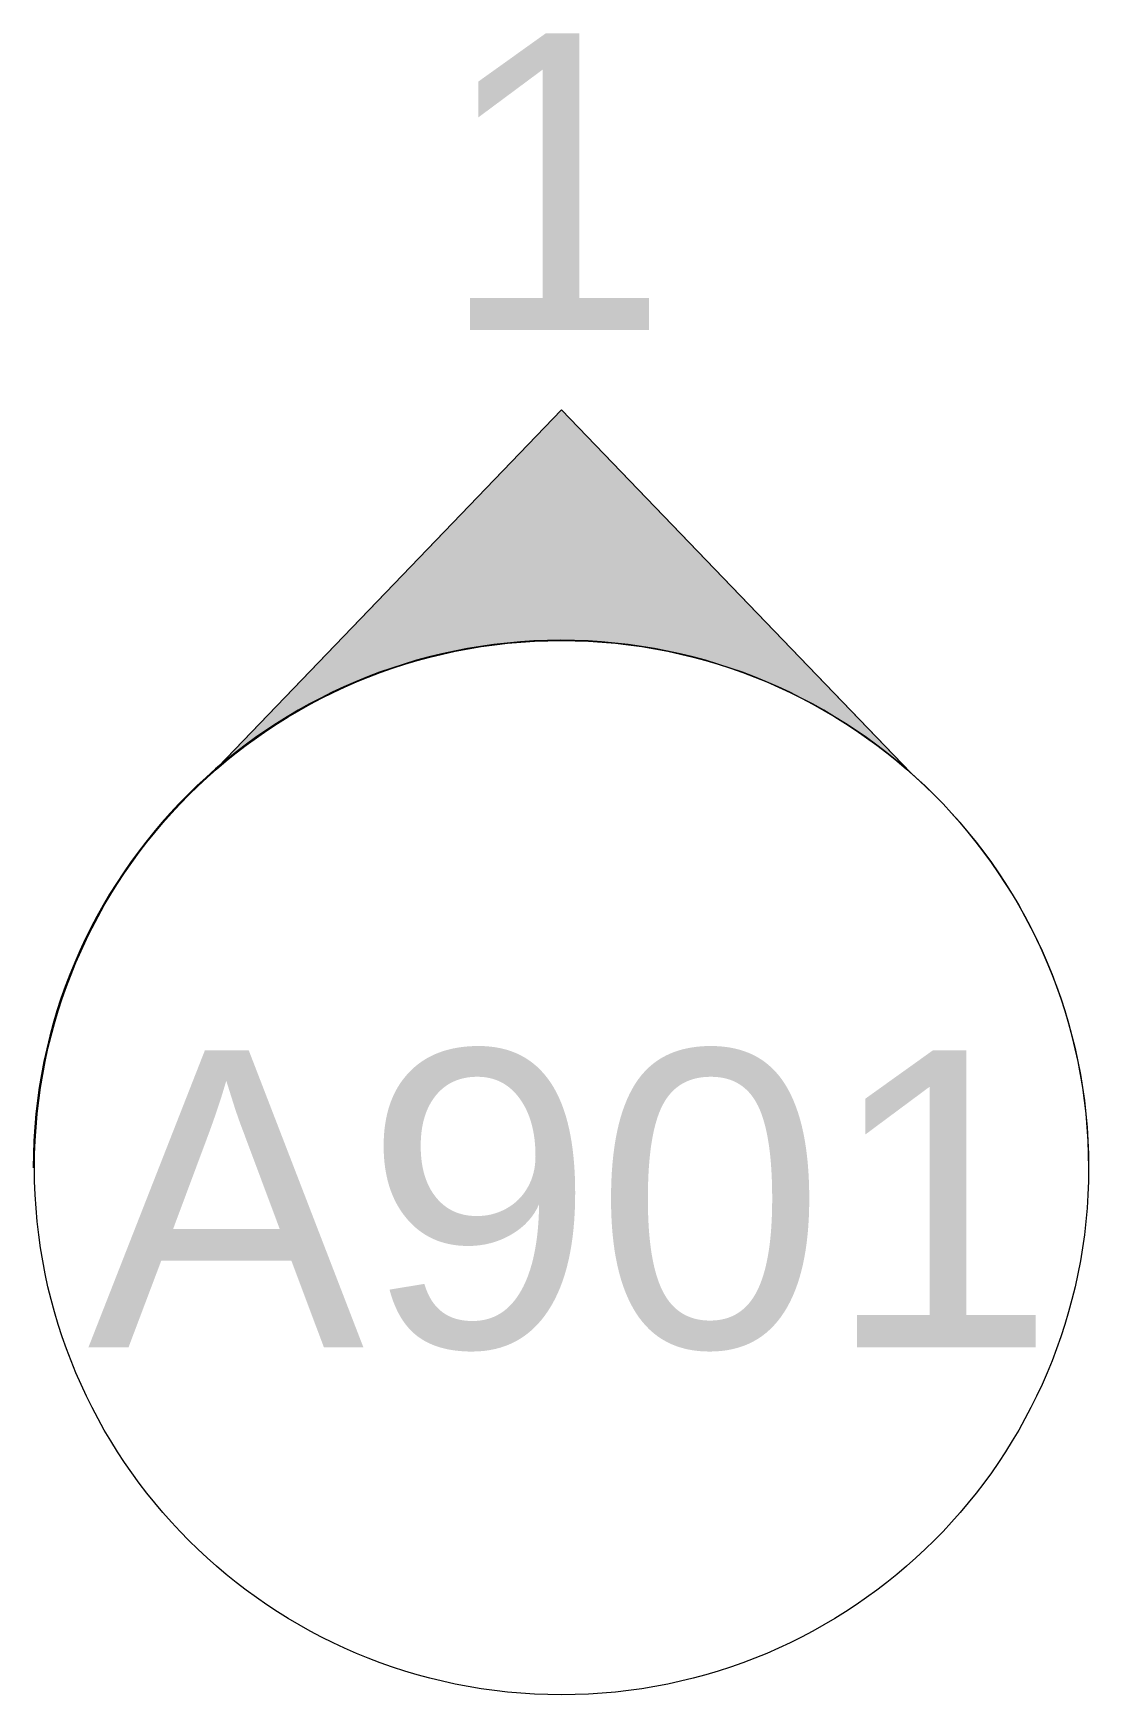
# Model space of a CAD drawing. Header units: inches. Extents: x -1170 to 1482, y -2640 to 915.
# Drawn here: x 228.3 to 260.3, y -2639.8 to -2589.5 of the extents above; entities that cross this region are included whole.
import ezdxf

# ---------------------------------------------------------------- set-up
doc = ezdxf.new("R2010")
doc.units = ezdxf.units.IN
doc.header["$MEASUREMENT"] = 0
doc.layers.add('G-ANNO-SYMB', color=111, linetype='Continuous', lineweight=9)
doc.styles.add('Arial', font='arial.ttf', dxfattribs={"height": 9})
doc.styles.add('Swis721 Lt BT', font='swissl.ttf', dxfattribs={"height": 9})

# ---------------------------------------------------------------- blocks, each defined once
blk = doc.blocks.new('Elevation - Filled Arrow 2-347888-4th Floor Construction')
at = {"layer": 'G-ANNO-SYMB'}
blk.add_circle((0, 0), 0.16644, dxfattribs=at)
blk = doc.blocks.new('Elevation - Filled Arrow-151867-4th Floor Construction')
at = {"layer": 'G-ANNO-SYMB'}
h = blk.add_hatch(color=256, dxfattribs=at)
edge = h.paths.add_edge_path(flags=0)
edge.add_line((0, 0.23929), (0.11027, 0.12465))
edge.add_arc((-0.00017, -0.00017), 0.16667, 48.498, 130.5571)
edge.add_line((-0.10854, 0.12646), (0, 0.23929))
for p, q in [((0, 0.23929), (-0.10854, 0.12646)), ((-0.1084, 0.1266), (0, 0.23928)), ((0, 0.23928), (-0.1084, 0.1266)), ((0.11027, 0.12465), (0, 0.23929)), ((0, 0.23928), (0.11005, 0.12488))]:
    blk.add_line(p, q, dxfattribs=at)
blk.add_ellipse((-0.00017, -0.00006), major_axis=(-0.16667, 0), ratio=0.999376, start_param=3.141593, end_param=6.283185, dxfattribs=at)

msp = doc.modelspace()

# ---------------------------------------------------------------- block references
at = {"layer": 'G-ANNO-SYMB', "xscale": 95.99999999999994, "yscale": 95.99999999999994, "zscale": 95.99999999999994}
for name in ['Elevation - Filled Arrow-151867-4th Floor Construction', 'Elevation - Filled Arrow 2-347888-4th Floor Construction']:
    msp.add_blockref(name, (244.333, -2623.849), dxfattribs=at)

# ---------------------------------------------------------------- texts
at = {"layer": 'G-ANNO-SYMB', "char_height": 9, "attachment_point": 1}
for s, insert, width, style in [('1', (240.605, -2589.463), 8.181, 'Swis721 Lt BT'), ('A901', (229.966, -2620.296), 35.754, 'Arial')]:
    msp.add_mtext(s, dxfattribs=dict(at, insert=insert, width=width, style=style))

doc.saveas('drawing.dxf')
